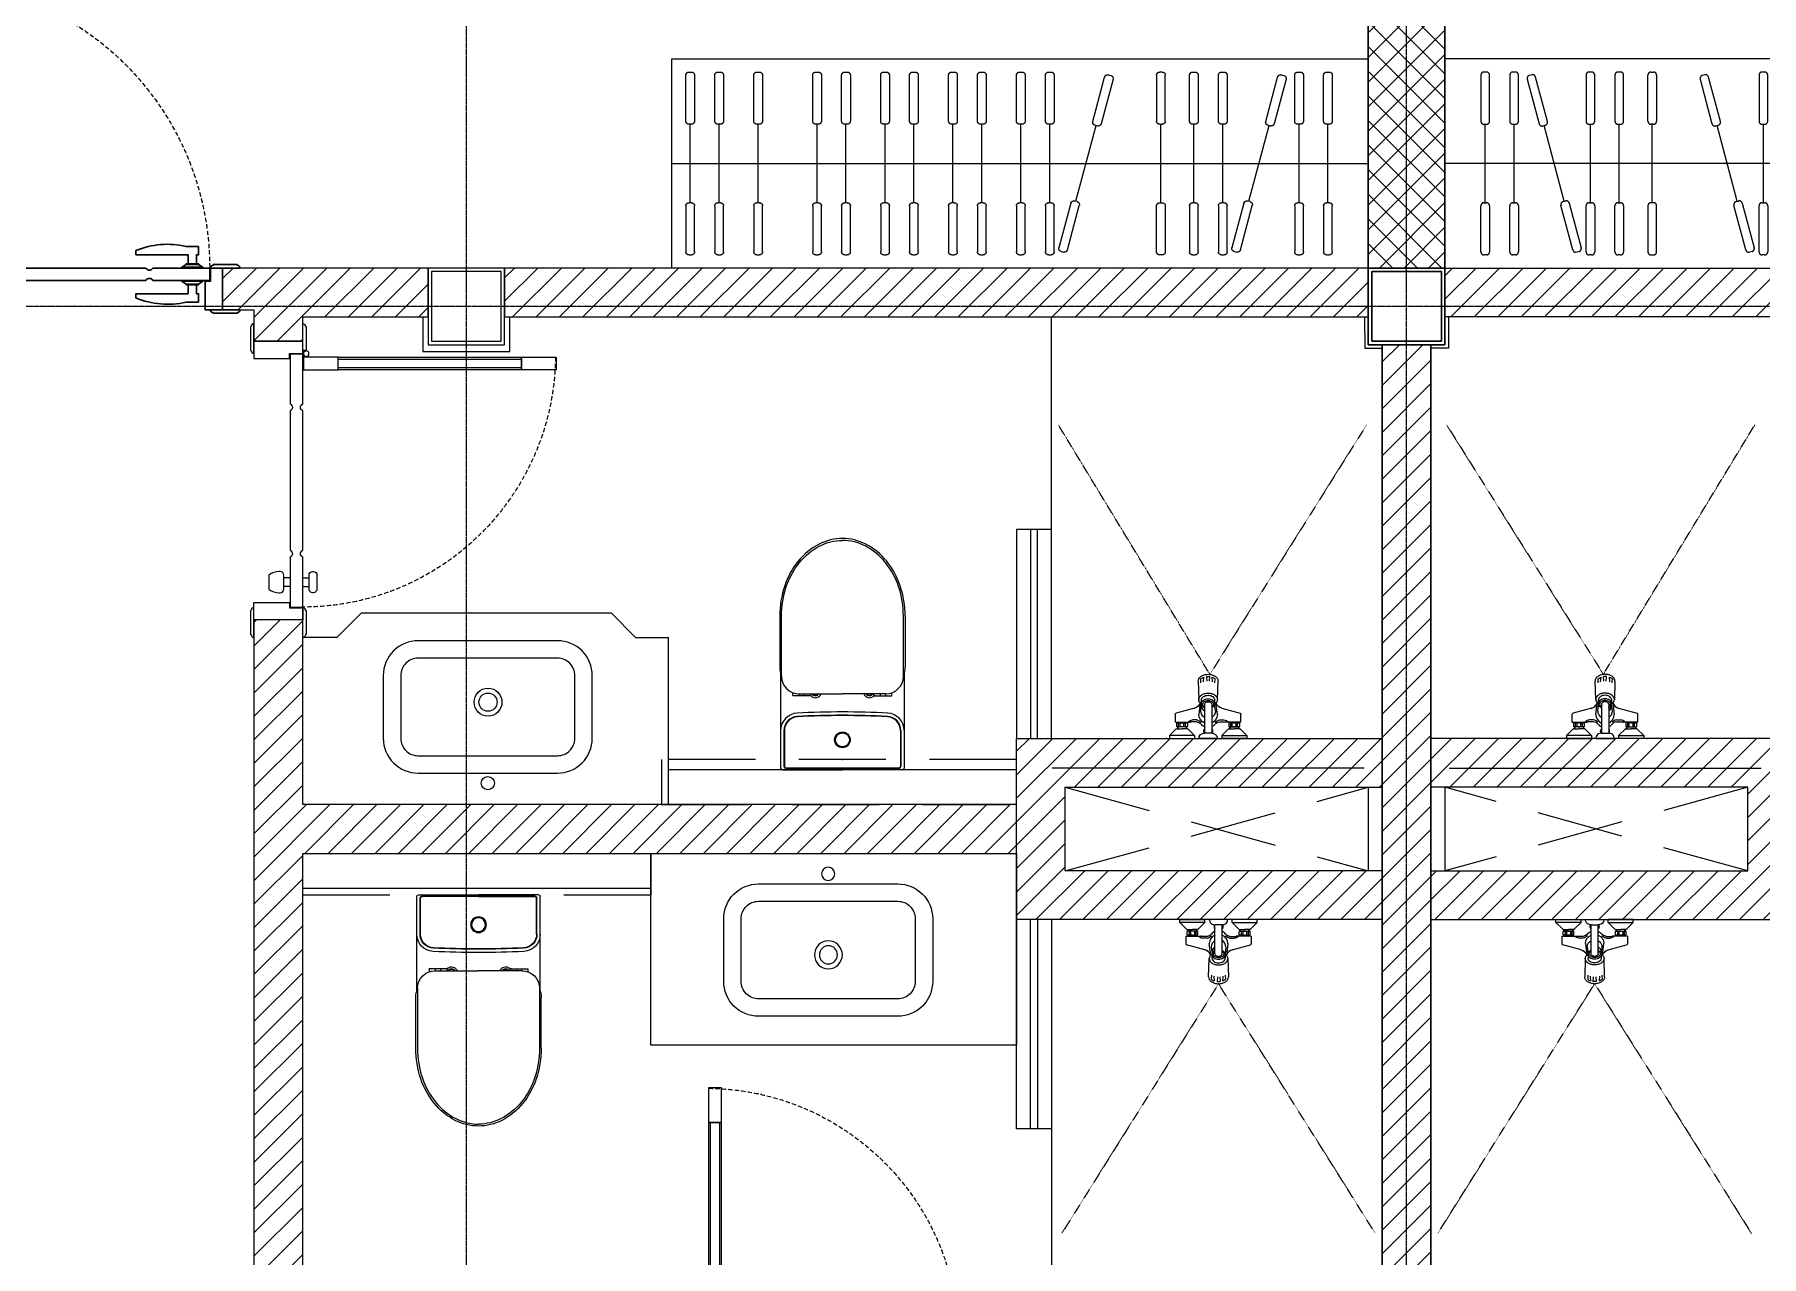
# Model space of a CAD drawing. Header units: millimetres. Extents: x 0 to 71617, y -15450 to 30894.
# Drawn here: x 48567 to 53526, y -4283 to -776 of the extents above; entities that cross this region are included whole.
import ezdxf

# ---------------------------------------------------------------- set-up
doc = ezdxf.new("R2010")
doc.units = ezdxf.units.MM
for name, pattern in [('CENTER', [2, 1.25, -0.25, 0.25, -0.25]), ('CENTER2', [1.125, 0.75, -0.125, 0.125, -0.125]), ('DASHED2', [0.375, 0.25, -0.125]), ('HIDDEN', [0.375, 0.25, -0.125]), ('HIDDEN2', [0.1875, 0.125, -0.0625])]:
    doc.linetypes.add(name, pattern=pattern)
for name, color, linetype in [('A-elevation0.225(7)', 251, 'Continuous'), ('COL', 5, 'Continuous'), ('DIM', 4, 'Continuous'), ('Wall', 7, 'Continuous'), ('WC', 4, 'Continuous'), ('WC-DET', 141, 'Continuous'), ('WC-DET1', 141, 'Continuous')]:
    doc.layers.add(name, color=color, linetype=linetype)
for name, color, linetype, lineweight in [('axis', 40, 'CENTER2', 5), ('Brick Wall Hatch', 254, 'Continuous', 5), ('DIM2', 4, 'Continuous', 5), ('DOOR', 4, 'Continuous', 5), ('Floor Hatch', 149, 'Continuous', 5), ('Furniture', 36, 'Continuous', 5), ('Grid Line', 8, 'CENTER', 5), ('Hatch', 8, 'Continuous', 5), ('Sanitary', 141, 'Continuous', 5), ('Wall Brick', 5, 'Continuous', 15)]:
    doc.layers.add(name, color=color, linetype=linetype, lineweight=lineweight)
pattern_1 = [(45, (-747547.1, -513433.095), (-33.6759605, 33.6759605), [])]

# ---------------------------------------------------------------- blocks, each defined once
blk = doc.blocks.new('Col-1')
at = {"layer": 'COL'}
for points in [[(-10, -10), (210, -10), (210, 210), (-10, 210)], [(0, 0), (200, 0), (200, 200), (0, 200)]]:
    blk.add_lwpolyline(points, close=True, dxfattribs=at)
blk = doc.blocks.new('COL-1ST')
at = {"layer": 'COL'}
for p in [(29200, 5200), (31900, 5200)]:
    blk.add_blockref('Col-1', p, dxfattribs=at)
at = {"layer": 'COL', "xscale": -1}
blk.add_blockref('Col-1', (32100, 5200), dxfattribs=at)
blk = doc.blocks.new('WD2')
at = {"layer": 'DOOR', "lineweight": 30, "ltscale": 50}
for points in [[(35, 120), (-50, 120, -0.414201), (-42, 128), (-42, 130), (27, 130), (27, 128, -0.414176)], [(831, 98), (795, 98, 0.155754), (651, 86), (651, 74), (801, 74), (801, 48), (825, 48), (825, 74), (831, 74)], [(950, 120), (865, 120, -0.414201), (873, 128), (873, 130), (942, 130), (942, 128, -0.414176)], [(27, 0), (-50, 0, 0.414201), (-42, -8), (-42, -10), (27, -10)], [(34.7, -2.1, 0.066611), (35, 0), (27, 0), (27, 0), (27, 0), (27, -8, 0.040249), (28.3, -7.9, -0.293982)], [(831, -62), (795, -62, -0.155754), (651, -50), (651, -38), (801, -38), (801, -12), (825, -12), (825, -38), (831, -38)], [(950, 0), (865, 0, 0.414201), (873, -8), (873, -10), (942, -10), (942, -8, 0.414176)]]:
    blk.add_lwpolyline(points, format="xyb", close=True, dxfattribs=at)
for points in [[(35, 0), (0, 0), (0, 120), (50, 120), (50, 38), (35, 38), (35, 0)], [(865, 0), (900, 0), (900, 120), (850, 120), (850, 38), (865, 38), (865, 0)], [(200, 36), (200, 36), (37, 36), (37, 0), (42, 0), (200, 0)], [(680, 36), (220, 36)], [(220, 2), (220, 0), (680, 0)], [(700, 0), (863, 0), (863, 36), (801, 36), (700, 36)], [(783, 36), (783, 38), (795, 46), (795, 48), (831, 48), (831, 46), (843, 38), (843, 36), (783, 36)], [(220, 0), (680, 0)], [(783, 0), (783, -2), (795, -10), (795, -12), (831, -12), (831, -10), (843, -2), (843, 0), (783, 0)]]:
    blk.add_lwpolyline(points, dxfattribs=at)
for points in [[(783, 36), (843, 36), (843, 38), (783, 38)], [(795, 46), (831, 46), (831, 48), (795, 48)], [(82, -102), (46, -102), (46, -2), (82, -2)], [(783, 0), (843, 0), (843, -2), (783, -2)], [(795, -10), (831, -10), (831, -12), (795, -12)], [(82, -728), (82, -102), (46, -102), (46, -728)], [(76.8, -728), (76.8, -102), (51.2, -102), (51.2, -728)], [(82, -728), (46, -728), (46, -828), (82, -828)]]:
    blk.add_lwpolyline(points, close=True, dxfattribs=at)
blk.add_circle((36, -10), 8, dxfattribs=at)
for centre, start, end in [((210, 40.7), 205.2657, 334.7343), ((210, -4.7), 25.2657, 154.7343), ((690, 40.7), 205.2657, 334.7343), ((690, -4.7), 25.2657, 154.7343)]:
    blk.add_arc(centre, 11, start, end, dxfattribs=at)
at = {"layer": 'DOOR', "linetype": 'HIDDEN', "lineweight": -2, "ltscale": 50}
blk.add_arc((37, 0), 826, 270.6243, 0, dxfattribs=at)
blk = doc.blocks.new('WD1')
at = {"layer": 'DOOR', "lineweight": -2, "ltscale": 50}
for points in [[(35, 140), (-50, 140, -0.414201), (-42, 148), (-42, 150), (27, 150), (27, 148, -0.414176)], [(850, 140), (765, 140, -0.414201), (773, 148), (773, 150), (842, 150), (842, 148, -0.414176)], [(671.3, 97.1), (711.7, 97.1, -0.185244), (721.7, 67.1), (721.7, 64.2, -0.414214), (711.7, 54.2), (671.3, 54.2, -0.414214), (661.3, 64.2), (661.3, 67.1, -0.185244)], [(671.3, 97.1), (711.7, 97.1, -0.185244), (721.7, 67.1), (721.7, 64.2, -0.414214), (711.7, 54.2), (671.3, 54.2, -0.414214), (661.3, 64.2), (661.3, 67.1, -0.185244)], [(27, 0), (-50, 0, 0.414201), (-42, -8), (-42, -10), (27, -10)], [(34.7, -2.1, 0.066611), (35, 0), (27, 0), (27, 0), (27, 0), (27, -8, 0.040249), (28.3, -7.9, -0.293982)], [(37, 36), (86, 36), (180, 36, 0.633815), (200, 36), (600, 36, 0.633815), (620, 36), (763, 36), (763, 0), (758, 0), (620, 0, 0.633815), (600, 0), (200, 0, 0.633815), (180, 0), (37, 0)], [(850, 0), (765, 0, 0.414201), (773, -8), (773, -10), (842, -10), (842, -8, 0.414176)], [(671.3, -41.1), (711.7, -41.1, 0.414214), (721.7, -31.1), (721.7, -28.2, 0.414214), (711.7, -18.2), (671.3, -18.2, 0.414214), (661.3, -28.2), (661.3, -31.1, 0.414214)], [(671.3, -41.1), (711.7, -41.1, 0.414214), (721.7, -31.1), (721.7, -28.2, 0.414214), (711.7, -18.2), (671.3, -18.2, 0.414214), (661.3, -28.2), (661.3, -31.1, 0.414214)]]:
    blk.add_lwpolyline(points, format="xyb", close=True, dxfattribs=at)
for points in [[(35, 0), (0, 0), (0, 140), (50, 140), (50, 38), (35, 38), (35, 0)], [(765, 0), (800, 0), (800, 140), (750, 140), (750, 38), (765, 38), (765, 0)], [(678.8, 36), (678.8, 54.2)], [(678.8, 36), (678.8, 54.2)], [(704.2, 36), (704.2, 54.2)], [(678.8, 0), (678.8, -18.2)], [(704.2, 0), (704.2, -18.2)], [(704.2, 0), (704.2, -18.2)]]:
    blk.add_lwpolyline(points, dxfattribs=at)
for points in [[(82, -102), (46, -102), (46, -2), (82, -2)], [(82, -628), (82, -102), (46, -102), (46, -628)], [(76.8, -628), (76.8, -102), (51.2, -102), (51.2, -628)], [(82, -628), (46, -628), (46, -728), (82, -728)]]:
    blk.add_lwpolyline(points, close=True, dxfattribs=at)
blk.add_circle((36, -10), 8, dxfattribs=at)
at = {"layer": 'DOOR', "linetype": 'DASHED2', "lineweight": -2, "ltscale": 50}
blk.add_arc((37, 0), 726, 270.7103, 0, dxfattribs=at)
blk = doc.blocks.new('blk-C17027-TOP')
at = {"layer": 'Sanitary'}
for p, q in [((-0.1724, 0), (0, 0)), ((0.1724, 0), (0, 0)), ((-0.1774, -0.1127), (-0.1774, -0.005)), ((-0.1679, -0.1127), (-0.1679, -0.0095)), ((-0.1668, -0.1127), (-0.1668, -0.01)), ((-0.1629, -0.0045), (0, -0.0045)), ((0, -0.005), (-0.1618, -0.005)), ((-0.105, -0.0014), (-0.11, -0.005)), ((0, -0.0014), (-0.105, -0.0014)), ((-0.105, -0.0014), (-0.1014, -0.005)), ((0, -0.0014), (0.105, -0.0014)), ((0.1629, -0.0045), (0, -0.0045)), ((0, -0.005), (0.1618, -0.005)), ((0.105, -0.0014), (0.1014, -0.005)), ((0.105, -0.0014), (0.11, -0.005)), ((0.1668, -0.1127), (0.1668, -0.01)), ((0.1679, -0.1127), (0.1679, -0.0095)), ((0.1774, -0.1127), (0.1774, -0.005)), ((-0.1774, -0.278), (-0.1774, -0.1056)), ((0.1774, -0.278), (0.1774, -0.1056)), ((-0.142, -0.2132), (-0.142, -0.2211)), ((-0.125, -0.2127), (-0.1415, -0.2127)), ((-0.125, -0.2182), (0, -0.2182)), ((-0.1245, -0.2132), (-0.1245, -0.2182)), ((-0.107, -0.2127), (-0.124, -0.2127)), ((-0.1093, -0.2137), (-0.1093, -0.2182)), ((-0.0915, -0.2127), (-0.1083, -0.2127)), ((-0.0905, -0.2137), (-0.0905, -0.2182)), ((0.125, -0.2182), (0, -0.2182)), ((0.0905, -0.2137), (0.0905, -0.2182)), ((0.0915, -0.2127), (0.1083, -0.2127)), ((0.107, -0.2127), (0.124, -0.2127)), ((0.1093, -0.2137), (0.1093, -0.2182)), ((0.1245, -0.2132), (0.1245, -0.2182)), ((0.125, -0.2127), (0.1415, -0.2127)), ((0.142, -0.2132), (0.142, -0.2211)), ((-0.18, -0.4407), (-0.18, -0.2937)), ((-0.175, -0.2682), (-0.175, -0.4407)), ((0.175, -0.2682), (0.175, -0.4407)), ((0.18, -0.4407), (0.18, -0.2937))]:
    blk.add_line(p, q, dxfattribs=at)
for points in [[(-0.18, -0.4407, 0.08084), (-0.1658, -0.5281, 0.089347), (-0.1273, -0.5984, 0.104774), (-0.0668, -0.6476, 0.119089), (0, -0.6637, 0.119089)], [(-0.175, -0.4407, 0.08062), (-0.1612, -0.5259, 0.089209), (-0.1237, -0.5945, 0.104834), (-0.065, -0.6424, 0.11939), (0, -0.6582, 0.11939)], [(0, -0.6637, 0.119089), (0.0668, -0.6476, 0.104774), (0.1273, -0.5984, 0.089347), (0.1658, -0.5281, 0.08084), (0.18, -0.4407, 0.08084)], [(0.175, -0.4407, -0.08062), (0.1612, -0.5259, -0.089209), (0.1237, -0.5945, -0.104834), (0.065, -0.6424, -0.11939), (0, -0.6582, -0.11939)]]:
    blk.add_lwpolyline(points, format="xyb", dxfattribs=at)
for radius in [0.0225, 0.02]:
    blk.add_circle((0, -0.0859), radius, dxfattribs=at)
for centre, radius, start, end in [((-0.1724, -0.005), 0.005, 90, 180), ((0.1724, -0.005), 0.005, 0, 90), ((-0.1629, -0.0095), 0.005, 90, 180), ((-0.1618, -0.01), 0.005, 90, 180), ((0.1618, -0.01), 0.005, 0, 90), ((0.1629, -0.0095), 0.005, 0, 90), ((-0.1274, -0.1127), 0.05, 180, 267.0181), ((-0.1274, -0.1127), 0.0405, 180, 267.0181), ((-0.1274, -0.1127), 0.0394, 180, 267.0181), ((0.1274, -0.1127), 0.0394, 272.9819, 0), ((0.1274, -0.1127), 0.0405, 272.9819, 0), ((0.1274, -0.1127), 0.05, 272.9819, 0), ((0, 2.334), 2.5, 267.0181, 270), ((0, 2.334), 2.4905, 267.0181, 270), ((0, 2.334), 2.4894, 267.0181, 270), ((0, 2.334), 2.4894, 270, 272.9819), ((0, 2.334), 2.4905, 270, 272.9819), ((0, 2.334), 2.5, 270, 272.9819), ((-0.125, -0.2682), 0.05, 90, 180), ((-0.1415, -0.2132), 0.0005, 89.9996, 180), ((-0.125, -0.2132), 0.0005, 0, 89.9996), ((-0.124, -0.2132), 0.0005, 90.0019, 180), ((-0.1083, -0.2137), 0.001, 90, 180), ((-0.0945, -0.2027), 0.01, 270, 308.9424), ((-0.0915, -0.2137), 0.001, 0, 90), ((-0.0775, -0.2237), 0.017, 19.0945, 128.9424), ((-0.0775, -0.2237), 0.0113, 29.4812, 150.5188), ((-0.0775, -0.2237), 0.01, 33.7876, 146.2124), ((0.0775, -0.2237), 0.017, 51.0576, 160.9055), ((0.0775, -0.2237), 0.0113, 29.4812, 150.5188), ((0.0775, -0.2237), 0.01, 33.7876, 146.2124), ((0.0945, -0.2027), 0.01, 231.0576, 270), ((0.0915, -0.2137), 0.001, 90, 180), ((0.1083, -0.2137), 0.001, 0, 90), ((0.124, -0.2132), 0.0005, 0, 89.9981), ((0.125, -0.2132), 0.0005, 90.0004, 180), ((0.125, -0.2682), 0.05, 0, 90), ((0.1415, -0.2132), 0.0005, 0, 90.0004), ((-0.13, -0.2937), 0.05, 154.1581, 180), ((0.13, -0.2937), 0.05, 0, 26.1649)]:
    blk.add_arc(centre, radius, start, end, dxfattribs=at)
blk = doc.blocks.new('WC-SH-04')
at = {"layer": 'WC-DET'}
for p, q in [((-0.1186, 0, 0), (-0.1206, 0, 0)), ((-0.1186, 0, 0), (-0.1206, 0, 0)), ((-0.111, 0, 0), (-0.039, 0, 0)), ((-0.111, -0.008, 0), (-0.111, 0, 0)), ((-0.039, -0.008, 0), (-0.039, 0, 0)), ((-0.0261, -0.0019, 0), (-0.0261, 0, 0)), ((0.0261, 0, 0), (-0.0261, 0, 0)), ((0.0261, -0.0019, 0), (0.0261, 0, 0)), ((0.111, 0, 0), (0.039, 0, 0)), ((0.039, -0.008, 0), (0.039, 0, 0)), ((0.111, -0.008, 0), (0.111, 0, 0)), ((-0.039, -0.008, 0), (-0.111, -0.008, 0)), ((-0.0916, -0.0274, 0), (-0.111, -0.008, 0)), ((-0.0941, -0.047, 0), (-0.0843, -0.047, 0)), ((-0.0941, -0.047, 0), (-0.0941, -0.0697, 0)), ((-0.089, -0.033, 0), (-0.0905, -0.034, 0)), ((-0.0905, -0.044, 0), (-0.0905, -0.034, 0)), ((-0.089, -0.045, 0), (-0.0905, -0.044, 0)), ((-0.0902, -0.028, 0), (-0.0882, -0.028, 0)), ((-0.0882, -0.033, 0), (-0.089, -0.033, 0)), ((-0.0843, -0.045, 0), (-0.089, -0.045, 0)), ((-0.0882, -0.033, 0), (-0.0882, -0.028, 0)), ((-0.0882, -0.028, 0), (-0.075, -0.028, 0)), ((-0.0618, -0.033, 0), (-0.0882, -0.033, 0)), ((-0.0871, -0.033, 0), (-0.0871, -0.028, 0)), ((-0.0805, -0.034, 0), (-0.0848, -0.034, 0)), ((-0.0848, -0.034, 0), (-0.0848, -0.044, 0)), ((-0.0805, -0.044, 0), (-0.0848, -0.044, 0)), ((-0.0843, -0.047, 0), (-0.0843, -0.045, 0)), ((-0.075, -0.045, 0), (-0.0843, -0.045, 0)), ((-0.0843, -0.047, 0), (-0.0657, -0.047, 0)), ((-0.0805, -0.034, 0), (-0.0805, -0.044, 0)), ((-0.0618, -0.028, 0), (-0.075, -0.028, 0)), ((-0.075, -0.045, 0), (-0.0657, -0.045, 0)), ((-0.0695, -0.034, 0), (-0.0652, -0.034, 0)), ((-0.0695, -0.034, 0), (-0.0695, -0.044, 0)), ((-0.0695, -0.044, 0), (-0.0652, -0.044, 0)), ((-0.0657, -0.047, 0), (-0.0657, -0.045, 0)), ((-0.0657, -0.045, 0), (-0.061, -0.045, 0)), ((-0.0657, -0.047, 0), (-0.0517, -0.047, 0)), ((-0.0652, -0.034, 0), (-0.0652, -0.044, 0)), ((-0.0629, -0.033, 0), (-0.0629, -0.028, 0)), ((-0.0618, -0.033, 0), (-0.0618, -0.028, 0)), ((-0.0598, -0.028, 0), (-0.0618, -0.028, 0)), ((-0.061, -0.033, 0), (-0.0618, -0.033, 0)), ((-0.061, -0.033, 0), (-0.0595, -0.034, 0)), ((-0.061, -0.045, 0), (-0.0595, -0.044, 0)), ((-0.0595, -0.044, 0), (-0.0595, -0.034, 0)), ((-0.0584, -0.0274, 0), (-0.039, -0.008, 0)), ((-0.0327, -0.048, 0), (-0.0489, -0.048, 0)), ((-0.0431, -0.048, 0), (-0.0489, -0.048, 0)), ((-0.011, -0.0265, 0), (-0.0104, -0.0265, 0)), ((0.0104, -0.0152, 0), (-0.0104, -0.0152, 0)), ((-0.0104, -0.0265, 0), (-0.0104, -0.0152, 0)), ((-0.0104, -0.0333, 0), (-0.0104, -0.0265, 0)), ((-0.0104, -0.098, 0), (-0.0104, -0.0333, 0)), ((0.0104, -0.0265, 0), (0.0104, -0.0152, 0)), ((0.0104, -0.0265, 0), (0.011, -0.0265, 0)), ((0.0104, -0.0333, 0), (0.0104, -0.0265, 0)), ((0.0104, -0.098, 0), (0.0104, -0.0333, 0)), ((0.0327, -0.048, 0), (0.0489, -0.048, 0)), ((0.039, -0.008, 0), (0.111, -0.008, 0)), ((0.0584, -0.0274, 0), (0.039, -0.008, 0)), ((0.0431, -0.048, 0), (0.0489, -0.048, 0)), ((0.0431, -0.048, 0), (0.0489, -0.048, 0)), ((0.0657, -0.047, 0), (0.0517, -0.047, 0)), ((0.061, -0.033, 0), (0.0595, -0.034, 0)), ((0.0595, -0.044, 0), (0.0595, -0.034, 0)), ((0.061, -0.045, 0), (0.0595, -0.044, 0)), ((0.0598, -0.028, 0), (0.0618, -0.028, 0)), ((0.061, -0.033, 0), (0.0618, -0.033, 0)), ((0.0657, -0.045, 0), (0.061, -0.045, 0)), ((0.0618, -0.033, 0), (0.0618, -0.028, 0)), ((0.0618, -0.028, 0), (0.075, -0.028, 0)), ((0.0618, -0.033, 0), (0.0882, -0.033, 0)), ((0.0629, -0.033, 0), (0.0629, -0.028, 0)), ((0.0695, -0.034, 0), (0.0652, -0.034, 0)), ((0.0652, -0.034, 0), (0.0652, -0.044, 0)), ((0.0695, -0.044, 0), (0.0652, -0.044, 0)), ((0.0657, -0.047, 0), (0.0657, -0.045, 0)), ((0.075, -0.045, 0), (0.0657, -0.045, 0)), ((0.0843, -0.047, 0), (0.0657, -0.047, 0)), ((0.0695, -0.034, 0), (0.0695, -0.044, 0)), ((0.0882, -0.028, 0), (0.075, -0.028, 0)), ((0.075, -0.045, 0), (0.0843, -0.045, 0)), ((0.0805, -0.034, 0), (0.0848, -0.034, 0)), ((0.0805, -0.034, 0), (0.0805, -0.044, 0)), ((0.0805, -0.044, 0), (0.0848, -0.044, 0)), ((0.0843, -0.047, 0), (0.0843, -0.045, 0)), ((0.0843, -0.045, 0), (0.089, -0.045, 0)), ((0.0941, -0.047, 0), (0.0843, -0.047, 0)), ((0.0848, -0.034, 0), (0.0848, -0.044, 0)), ((0.0871, -0.033, 0), (0.0871, -0.028, 0)), ((0.0882, -0.033, 0), (0.0882, -0.028, 0)), ((0.0902, -0.028, 0), (0.0882, -0.028, 0)), ((0.0882, -0.033, 0), (0.089, -0.033, 0)), ((0.089, -0.033, 0), (0.0905, -0.034, 0)), ((0.089, -0.045, 0), (0.0905, -0.044, 0)), ((0.0905, -0.044, 0), (0.0905, -0.034, 0)), ((0.0916, -0.0274, 0), (0.111, -0.008, 0)), ((0.0941, -0.047, 0), (0.0941, -0.0697, 0)), ((-0.0389, -0.0866, 0), (-0.0918, -0.0726, 0)), ((-0.0327, -0.053, 0), (-0.045, -0.053, 0)), ((-0.0431, -0.053, 0), (-0.045, -0.053, 0)), ((-0.0226, -0.102, 0), (-0.0265, -0.0685, 0)), ((-0.021, -0.0785, 0), (-0.0187, -0.098, 0)), ((0.021, -0.0785, 0), (0.0187, -0.098, 0)), ((0.0265, -0.0685, 0), (0.0226, -0.102, 0)), ((0.0327, -0.053, 0), (0.045, -0.053, 0)), ((0.0389, -0.0866, 0), (0.0918, -0.0726, 0)), ((0.0431, -0.053, 0), (0.045, -0.053, 0)), ((-0.0284, -0.1645, 0), (-0.0269, -0.1118, 0)), ((-0.02, -0.1235, 0), (-0.02, -0.1239, 0)), ((-0.02, -0.1239, 0), (-0.02, -0.1235, 0)), ((-0.019, -0.1004, 0), (-0.019, -0.1104, 0)), ((0.019, -0.1004, 0), (0.019, -0.1104, 0)), ((0.02, -0.1239, 0), (0.02, -0.1235, 0)), ((0.02, -0.1235, 0), (0.02, -0.1239, 0)), ((0.0269, -0.1118, 0), (0.0284, -0.1645, 0)), ((-0.0205, -0.1593, 0), (-0.0212, -0.1711, 0)), ((-0.0137, -0.1624, 0), (-0.0127, -0.1755, 0)), ((-0.0031, -0.164, 0), (-0.0041, -0.1774, 0)), ((0.0039, -0.164, 0), (0.0049, -0.1773, 0)), ((0.0126, -0.1624, 0), (0.0116, -0.1755, 0)), ((0.0193, -0.1593, 0), (0.02, -0.1711, 0))]:
    blk.add_line(p, q, dxfattribs=at)
at = {"layer": 'WC-DET', "elevation": 0}
for points in [[(-0.0104, -0.0156, 0.107789), (-0.011, -0.0158, 0.105454), (-0.012, -0.017, 0.068065), (-0.0125, -0.0185, 0.05423), (-0.0128, -0.0205, 0.05423), (-0.0125, -0.0225, 0.068065), (-0.012, -0.0241, 0.105454), (-0.011, -0.0252, 0.107789), (-0.0104, -0.0255, 0.167024)], [(0.0104, -0.0156, -0.107789), (0.011, -0.0158, -0.105454), (0.012, -0.017, -0.068065), (0.0125, -0.0185, -0.05423), (0.0128, -0.0205, -0.05423), (0.0125, -0.0225, -0.068065), (0.012, -0.0241, -0.105454), (0.011, -0.0252, -0.107789), (0.0104, -0.0255, -0.167024)], [(-0.0188, -0.0988, 0.001727), (-0.019, -0.0989, 0.060206), (-0.0227, -0.1022, 0.138393)], [(-0.0104, -0.0891, 0.04342), (-0.0134, -0.0909, 0.106756), (-0.0177, -0.0955, 0.133256), (-0.019, -0.1004, 0.133256), (-0.0177, -0.1052, 0.106756), (-0.0134, -0.1099, 0.082828), (-0.0075, -0.1127, 0.071352), (0, -0.1138, 0.071352), (0.0075, -0.1127, 0.082828), (0.0134, -0.1099, 0.106756), (0.0177, -0.1052, 0.133256), (0.019, -0.1004, 0.133256), (0.0177, -0.0955, 0.106756), (0.0134, -0.0909, 0.04342), (0.0104, -0.0891, 0.071352)], [(-0.0104, -0.0902, 0.011883), (-0.0111, -0.0906, 0.107008), (-0.0146, -0.0943, 0.137127), (-0.0157, -0.0982, 0.137127), (-0.0146, -0.102, 0.107008), (-0.0111, -0.1058, 0.081063), (-0.0062, -0.108, 0.069042), (0, -0.1089, 0.069042), (0.0062, -0.108, 0.081063), (0.0111, -0.1058, 0.107008), (0.0146, -0.102, 0.137127), (0.0157, -0.0982, 0.137127), (0.0146, -0.0943, 0.107008), (0.0111, -0.0906, 0.011883), (0.0104, -0.0902, 0.069042)], [(-0.0104, -0.098, 0.133256), (-0.0097, -0.1007, 0.106756), (-0.0074, -0.1032, 0.082828), (-0.0041, -0.1048, 0.071352), (0, -0.1054, 0.071352), (0.0041, -0.1048, 0.082828), (0.0074, -0.1032, 0.106756), (0.0097, -0.1007, 0.133256), (0.0104, -0.098, 0.133256)], [(0.0226, -0.102, 0.05685), (0.019, -0.0989, 0.001727), (0.0188, -0.0988, 0.06831)], [(-0.0227, -0.1022, 0.046559), (-0.025, -0.1052, 0.138393), (-0.0269, -0.1118, 0.138393)], [(-0.0269, -0.1118, 0.138393), (-0.025, -0.1183, 0.107066)], [(-0.025, -0.1183, 0.107066), (-0.019, -0.1246, 0.080489), (-0.0107, -0.1285, 0.06831), (0, -0.1299, 0.06831), (0.0107, -0.1285, 0.080489), (0.019, -0.1246, 0.107066), (0.025, -0.1183, 0.138393), (0.0269, -0.1118, 0.138393)], [(-0.019, -0.1104, 0.133256), (-0.0177, -0.1153, 0.106756), (-0.0134, -0.1199, 0.082828), (-0.0075, -0.1228, 0.071352), (0, -0.1238, 0.071352), (0.0075, -0.1228, 0.082828), (0.0134, -0.1199, 0.106756), (0.0177, -0.1153, 0.133256), (0.019, -0.1104, 0.133256)], [(0.0269, -0.1118, 0.138393), (0.025, -0.1052, 0.049912), (0.0226, -0.102, 0.001727)], [(-0.0284, -0.1645, 0.13711), (-0.0265, -0.1715, 0.107008), (-0.0201, -0.1783, 0.081071), (-0.0113, -0.1824, 0.069052), (0, -0.184, 0.069052), (0.0113, -0.1825, 0.081071), (0.0201, -0.1784, 0.107008), (0.0265, -0.1717, 0.134397), (0.0284, -0.1645, 0.13711)], [(-0.0212, -0.1711, 0.062393), (-0.0141, -0.1752, 0.004199), (-0.0127, -0.1755, 0.026826)], [(-0.0041, -0.1774, 0.019373), (0, -0.1775, 0.026088), (0.0049, -0.1773, 0.070474)], [(0.02, -0.1711, -0.062393), (0.0129, -0.1752, -0.004199), (0.0116, -0.1755, -0.026826)]]:
    blk.add_lwpolyline(points, format="xyb", dxfattribs=at)
at = {"layer": 'WC-DET'}
for centre, radius, start, end in [((-0.0902, -0.026, 0), 0.002, 225, 270), ((-0.0905, -0.0486, 0), 0.0156, 68.6482, 84.451), ((-0.0905, -0.0294, 0), 0.0156, 275.549, 291.3518), ((-0.075, -0.0485, 0), 0.0155, 90, 110.6935), ((-0.075, -0.0295, 0), 0.0155, 249.3065, 270), ((-0.075, -0.0485, 0), 0.0155, 69.3065, 90), ((-0.075, -0.0295, 0), 0.0155, 270, 290.6935), ((-0.0595, -0.0486, 0), 0.0156, 95.549, 111.3518), ((-0.0595, -0.0294, 0), 0.0156, 248.6482, 264.451), ((-0.0598, -0.026, 0), 0.002, 270, 315), ((-0.045, -0.038, 0), 0.015, 216.8699, 270), ((-0.045, -0.038, 0), 0.015, 216.8699, 270), ((-0.0517, -0.049, 0), 0.002, 46.117, 90), ((-0.0492, -0.0464, 0), 0.00165, 226.117, 278.5421), ((-0.0379, -0.0235, 0), 0.025, 282.0253, 314.9102), ((-0.0379, -0.0286, 0), 0.025, 282.0253, 314.9102), ((0, -0.0685, 0), 0.0265, 113.1702, 180), ((-0.014, -0.0019, 0), 0.012, 180, 247.9395), ((0, -0.056, 0), 0.025, 114.6498, 143.8543), ((-0.0086, 0.0085, 0), 0.0237, 245.2145, 263.2586), ((-0.0016, -0.0205, 0), 0.0112, 151.2949, 212.6892), ((-0.0086, 0.0085, 0), 0.0237, 263.2586, 265.6169), ((0.0086, 0.0085, 0), 0.0237, 274.3831, 276.7414), ((0, -0.056, 0), 0.025, 36.1457, 65.3502), ((0, -0.0685, 0), 0.0265, 0, 66.8298), ((0.0016, -0.0205, 0), 0.0112, 327.3108, 28.7051), ((0.0086, 0.0085, 0), 0.0237, 276.7414, 294.7855), ((0.014, -0.0019, 0), 0.012, 292.0605, 0), ((0.0379, -0.0235, 0), 0.025, 225.0898, 257.9747), ((0.0379, -0.0286, 0), 0.025, 225.0898, 257.9747), ((0.045, -0.038, 0), 0.015, 270, 323.1301), ((0.045, -0.038, 0), 0.015, 270, 323.1301), ((0.045, -0.038, 0), 0.015, 270, 323.1301), ((0.045, -0.038, 0), 0.015, 270, 323.1301), ((0.0492, -0.0464, 0), 0.00165, 261.4579, 313.883), ((0.0517, -0.049, 0), 0.002, 90, 133.883), ((0.0598, -0.026, 0), 0.002, 225, 270), ((0.0595, -0.0486, 0), 0.0156, 68.6482, 84.451), ((0.0595, -0.0294, 0), 0.0156, 275.549, 291.3518), ((0.075, -0.0485, 0), 0.0155, 90, 110.6935), ((0.075, -0.0295, 0), 0.0155, 249.3065, 270), ((0.075, -0.0485, 0), 0.0155, 69.3065, 90), ((0.075, -0.0295, 0), 0.0155, 270, 290.6935), ((0.0905, -0.0486, 0), 0.0156, 95.549, 111.3518), ((0.0905, -0.0294, 0), 0.0156, 248.6482, 264.451), ((0.0902, -0.026, 0), 0.002, 270, 315), ((-0.0911, -0.0697, 0), 0.003, 180, 255.2173), ((-0.0463, -0.1105, 0), 0.025, 19.5009, 75.2173), ((-0.0453, -0.1108, 0), 0.025, 25.9993, 75.2173), ((0, -0.0785, 0), 0.021, 119.7696, 180), ((0, -0.0928, 0), 0.018, 125.3989, 189.1897), ((-0.015, -0.0928, 0), 0.0015, 60.8055, 209.3011), ((0, -0.0928, 0), 0.0121, 149.9163, 165.2072), ((0, -0.0928, 0), 0.0121, 149.9163, 165.2072), ((0, -0.0785, 0), 0.021, 0, 60.2304), ((0, -0.0928, 0), 0.0121, 14.7928, 30.0837), ((0.015, -0.0928, 0), 0.0015, 330.6989, 119.1945), ((0.0463, -0.1105, 0), 0.025, 104.7827, 160.4991), ((0.0453, -0.1108, 0), 0.025, 104.7827, 154.0007), ((0.0911, -0.0697, 0), 0.003, 284.7827, 0)]:
    blk.add_arc(centre, radius, start, end, dxfattribs=at)
blk = doc.blocks.new('600x380x155 lavabo')
at = {"layer": 'Sanitary'}
for points in [[(11335.9, 70988.4), (11735.9, 70988.4, 0.414214), (11835.9, 71088.4), (11835.9, 71268.4, 0.414214), (11735.9, 71368.4), (11335.9, 71368.4, 0.414214), (11235.9, 71268.4), (11235.9, 71088.4, 0.414214)], [(11335.9, 71038.4), (11735.9, 71038.4, 0.414214), (11785.9, 71088.4), (11785.9, 71268.4, 0.414214), (11735.9, 71318.4), (11335.9, 71318.4, 0.414214), (11285.9, 71268.4), (11285.9, 71088.4, 0.414214)]]:
    blk.add_lwpolyline(points, format="xyb", close=True, dxfattribs=at)
for centre, radius in [((11536.6, 71192.1), 40), ((11536.6, 71192.1), 26), ((11535.9, 70959.7), 19)]:
    blk.add_circle(centre, radius, dxfattribs=at)
blk = doc.blocks.new('2D WALL-1ST')
at = {"layer": 'Brick Wall Hatch'}
h = blk.add_hatch(dxfattribs=at)
h.set_pattern_fill('LINE', color=256, scale=15, angle=45, style=0)
h.set_pattern_definition(pattern_1)
h.paths.add_polyline_path([(24566.2, 8690), (24566.2, 8810), (24000, 8810), (24000, 8690)])
h.paths.add_polyline_path([(26390, 8690), (26166.2, 8690), (26166.2, 8810), (26390, 8810)])
h.paths.add_polyline_path([(27400, 5290), (27700, 5290), (27700, 5410), (27610, 5410), (27610, 8690), (28350, 8690), (28350, 8810), (26610, 8810), (26610, 8690), (27490, 8690), (27490, 5410), (27400, 5410)])
h.paths.add_polyline_path([(31150, 8690), (31890, 8690), (31890, 8810), (31150, 8810)])
h.paths.add_polyline_path([(24110, 5410), (26500, 5410), (26500, 5290), (24110, 5290)])
h.paths.add_polyline_path([(28690, 5200), (28830, 5200), (28830, 5270), (29190, 5270), (29190, 5410), (28600, 5410), (28600, 5290), (28690, 5290)])
h.paths.add_polyline_path([(31890, 5410), (29410, 5410), (29410, 5270), (31890, 5270), (31890, 5290)])
h.paths.add_polyline_path([(29190, 2290), (29190, 2430), (28830, 2430), (28830, 3730), (30880, 3730), (30880, 3870), (28830, 3870), (28830, 4400), (28690, 4400), (28690, 2410), (28451.7, 2410), (28451.7, 2290)])
h.paths.add_polyline_path([(31930, 3540), (30880, 3540), (30880, 4060), (31930, 4060)])
h.paths.add_polyline_path([(31930, 3920), (31930, 3680), (31020, 3680), (31020, 3920)], flags=17)
h.paths.add_polyline_path([(29410, 2190), (29950, 2190), (29950, 2330), (29410, 2330)])
h.paths.add_polyline_path([(30750, 2190), (32000, 2190), (32000, 2330), (30750, 2330)])
h.paths.add_polyline_path([(24110, 2290), (27551.7, 2290), (27551.7, 2410), (24110, 2410)])
h = blk.add_hatch(dxfattribs=at)
h.set_pattern_fill('LINE', color=256, scale=15, angle=45, style=0)
h.set_pattern_definition(pattern_1)
h.paths.add_polyline_path([(39430, 8690), (39430, 8810), (40000, 8810), (40000, 8690)])
h.paths.add_polyline_path([(37610, 8690), (37830, 8690), (37830, 8810), (37610, 8810)])
h.paths.add_polyline_path([(36600, 5290), (36300, 5290), (36300, 5410), (36390, 5410), (36390, 8690), (35650, 8690), (35650, 8810), (37390, 8810), (37390, 8690), (36510, 8690), (36510, 5410), (36600, 5410)])
h.paths.add_polyline_path([(32850, 8690), (32110, 8690), (32110, 8810), (32850, 8810)])
h.paths.add_polyline_path([(39890, 5410), (37500, 5410), (37500, 5290), (39890, 5290)])
h.paths.add_polyline_path([(35310, 5200), (35170, 5200), (35170, 5270), (34810, 5270), (34810, 5410), (35400, 5410), (35400, 5290), (35310, 5290)])
h.paths.add_polyline_path([(32110, 5410), (34590, 5410), (34590, 5270), (32110, 5270), (32110, 5290)])
h.paths.add_polyline_path([(34810, 2290), (34810, 2430), (35170, 2430), (35170, 3730), (33120, 3730), (33120, 3870), (35170, 3870), (35170, 4400), (35310, 4400), (35310, 2410), (35548.3, 2410), (35548.3, 2290)])
h.paths.add_polyline_path([(32070, 3540), (33120, 3540), (33120, 4060), (32070, 4060)])
h.paths.add_polyline_path([(32070, 3920), (32070, 3680), (32980, 3680), (32980, 3920)], flags=17)
h.paths.add_polyline_path([(34590, 2190), (34050, 2190), (34050, 2330), (34590, 2330)])
h.paths.add_polyline_path([(33250, 2190), (32000, 2190), (32000, 2330), (33250, 2330)])
h.paths.add_polyline_path([(39890, 2290), (36448.3, 2290), (36448.3, 2410), (39890, 2410)])
h = blk.add_hatch(dxfattribs=at)
h.set_pattern_fill('LINE', color=256, scale=15, angle=45, style=0)
h.set_pattern_definition(pattern_1)
h.paths.add_polyline_path([(32060, 2190), (31940, 2190), (31940, 110), (32060, 110)])
h.paths.add_polyline_path([(32070, 2410), (31930, 2410), (31930, 5190), (32070, 5190)])
h = blk.add_hatch(dxfattribs=at)
h.set_pattern_fill('LINE', color=256, scale=15, angle=45, style=0)
h.set_pattern_definition(pattern_1)
h.paths.add_polyline_path([(31940, 2190), (32060, 2190), (32060, 110), (31940, 110)])
h.paths.add_polyline_path([(31930, 2330), (32070, 2330), (32070, 5190), (31930, 5190)])
at = {"layer": 'Hatch'}
h = blk.add_hatch(dxfattribs=at)
h.set_pattern_fill('NET', color=256, scale=400, angle=135, style=0)
h.set_pattern_definition([(135, (-86110, -5210), (-35.35534, -35.35534), []), (225, (-86110, -5210), (35.35534, -35.35534), [])])
h.paths.add_polyline_path([(32110, 8690), (31890, 8690), (31890, 5410), (32110, 5410)])
at = {"layer": 'Floor Hatch'}
blk.add_lwpolyline([(30379, 4000), (30381, 4000)], dxfattribs=at)
at = {"layer": 'Furniture', "ltscale": 100}
for points in [[(28832.5, 4350.3), (28929, 4350.3), (28999, 4420), (29716, 4420), (29786, 4350), (29880, 4350), (29880, 3870), (28830, 3870), (28830, 4350.3)], [(30880, 3970), (29880, 3970)], [(28830, 3630), (29830, 3630)]]:
    blk.add_lwpolyline(points, dxfattribs=at)
blk.add_lwpolyline([(30880, 3180), (29830, 3180), (29830, 3730), (30880, 3730)], close=True, dxfattribs=at)
at = {"layer": 'Grid Line', "linetype": 'HIDDEN2'}
for points in [[(31885.1, 4960), (31435, 4244), (31000, 4960)], [(32114.9, 4960), (32565, 4244), (33000, 4960)], [(31910, 2640), (31460, 3356), (31010, 2640)], [(32090, 2640), (32540, 3356), (32990, 2640)]]:
    blk.add_lwpolyline(points, dxfattribs=at)
at = {"layer": 'Grid Line', "linetype": 'HIDDEN', "ltscale": 1000}
for points in [[(31020, 3920), (31890, 3680)], [(31020, 3680), (31890, 3920)], [(32980, 3920), (32110, 3680)], [(32980, 3680), (32110, 3920)]]:
    blk.add_lwpolyline(points, dxfattribs=at)
at = {"layer": 'Hatch'}
for points in [[(30980, 4660), (30980, 5270)], [(30980, 2940), (30980, 2330)]]:
    blk.add_lwpolyline(points, dxfattribs=at)
at = {"layer": 'Hatch', "linetype": 'HIDDEN', "ltscale": 1000}
for points in [[(30880, 4000), (29860, 4000), (29860, 3870), (30880, 3870)], [(29830, 3610), (28830, 3610), (28830, 3730), (29830, 3730)]]:
    blk.add_lwpolyline(points, close=True, dxfattribs=at)
at = {"layer": 'Wall'}
for points in [[(30980, 4060), (30980, 4660), (30880, 4660), (30880, 4060)], [(30980, 3540), (30980, 2940), (30880, 2940), (30880, 3540)]]:
    blk.add_lwpolyline(points, dxfattribs=at)
at = {"layer": 'Wall Brick'}
for points in [[(32110, 8690), (31890, 8690), (31890, 5410), (32110, 5410)], [(31890, 8690), (32110, 8690), (32110, 5410), (31890, 5410)], [(28690, 5200), (28830, 5200), (28830, 5270), (29190, 5270), (29190, 5410), (28600, 5410), (28600, 5290), (28690, 5290)], [(31890, 5410), (29410, 5410), (29410, 5270), (31890, 5270), (31890, 5290)], [(32110, 5410), (34590, 5410), (34590, 5270), (32110, 5270), (32110, 5290)], [(32070, 2330), (31930, 2330), (31930, 5190), (32070, 5190)], [(31930, 2330), (32070, 2330), (32070, 5190), (31930, 5190)], [(29190, 2290), (29190, 2430), (28830, 2430), (28830, 3730), (30880, 3730), (30880, 3870), (28830, 3870), (28830, 4400), (28690, 4400), (28690, 2410), (28451.7, 2410), (28451.7, 2290)], [(31930, 3540), (30880, 3540), (30880, 4060), (31930, 4060)], [(32070, 3540), (33120, 3540), (33120, 4060), (32070, 4060)], [(31020, 3920), (31930, 3920), (31930, 3680), (31020, 3680)], [(32980, 3920), (32070, 3920), (32070, 3680), (32980, 3680)]]:
    blk.add_lwpolyline(points, close=True, dxfattribs=at)
for points in [[(29175, 5270), (29175, 5170), (29425, 5170), (29425, 5270)], [(31879.5, 5270), (31880.1, 5180), (31930, 5180)], [(31879.5, 5270), (31880.1, 5180), (31930, 5180)], [(32120.5, 5270), (32119.9, 5180), (32070, 5180)], [(32120.5, 5270), (32119.9, 5180), (32070, 5180)], [(31890, 3900), (31890, 3700)], [(32110, 3900), (32110, 3700)], [(32110, 3900), (32110, 3700)]]:
    blk.add_lwpolyline(points, dxfattribs=at)
at = {"layer": 'WC'}
for points in [[(30940, 4060), (30940, 4660), (30920, 4660), (30920, 4060)], [(30940, 3540), (30940, 2940), (30920, 2940), (30920, 3540)]]:
    blk.add_lwpolyline(points, dxfattribs=at)
at = {"layer": 'A-elevation0.225(7)'}
blk.add_blockref('600x380x155 lavabo', (17825.7, -67028), dxfattribs=at)
at = {"layer": 'A-elevation0.225(7)', "xscale": -1, "rotation": 180}
blk.add_blockref('600x380x155 lavabo', (18803.2, 74631.1), dxfattribs=at)
at = {"layer": 'DIM', "xscale": -1}
for name, p, rotation in [('WD2', (27700, 5410), 180), ('WD1', (28830, 5200), 90), ('WD1', (29950, 2330), 180)]:
    blk.add_blockref(name, p, dxfattribs=dict(at, rotation=rotation))
at = {"layer": 'WC-DET', "lineweight": 9, "extrusion": (0, 0, -1), "yscale": 1000.000000000002, "zscale": -1000.000000000002}
for p, xscale, rotation in [((-31430.1, 4060, 0), 1000.000000000002, 180.000007256918), ((-32569.9, 4060, 0), -1000.000000000002, 179.9999927430819), ((-31460, 3540, 0), -1000.000000000002, 359.9999927430819), ((-32540, 3540, 0), 1000.000000000002, 7.256917957737509e-06)]:
    blk.add_blockref('WC-SH-04', p, dxfattribs=dict(at, xscale=xscale, rotation=rotation))
at = {"layer": 'WC-DET1', "extrusion": (0, 0, -1), "xscale": -1000, "yscale": 1000, "zscale": -1000, "rotation": 180}
blk.add_blockref('blk-C17027-TOP', (-30380, 3970), dxfattribs=at)
at = {"layer": 'WC-DET1', "extrusion": (0, 0, -1), "xscale": 1000, "yscale": 1000, "zscale": -1000}
blk.add_blockref('blk-C17027-TOP', (-29335, 3611.4), dxfattribs=at)
blk = doc.blocks.new('sgsdgh')
at = {"layer": 'Furniture', "linetype": 'HIDDEN', "ltscale": 500}
for p, q in [((1584.9846, 424.972), (1584.9846, 424.84)), ((1585.0006, 424.981), (1584.9936, 424.981)), ((1585.0096, 424.84), (1585.0096, 424.972)), ((1585.0676, 424.972), (1585.0676, 424.84)), ((1585.0836, 424.981), (1585.0766, 424.981)), ((1585.0926, 424.84), (1585.0926, 424.972)), ((1585.1174, 424.9602), (1585.1516, 424.8327)), ((1585.1305, 424.973), (1585.1238, 424.9712)), ((1585.1757, 424.8391), (1585.1416, 424.9666)), ((1585.2866, 424.972), (1585.2866, 424.84)), ((1585.3026, 424.981), (1585.2956, 424.981)), ((1585.3116, 424.84), (1585.3116, 424.972)), ((1585.3696, 424.972), (1585.3696, 424.84)), ((1585.3856, 424.981), (1585.3786, 424.981)), ((1585.3946, 424.84), (1585.3946, 424.972)), ((1585.4643, 424.84), (1585.4643, 424.972)), ((1585.4733, 424.981), (1585.4803, 424.981)), ((1585.4893, 424.972), (1585.4893, 424.84)), ((1585.6142, 424.9602), (1585.6483, 424.8327)), ((1585.6273, 424.973), (1585.6205, 424.9712)), ((1585.6725, 424.8391), (1585.6383, 424.9666)), ((1585.7834, 424.972), (1585.7834, 424.84)), ((1585.7994, 424.981), (1585.7924, 424.981)), ((1585.8084, 424.84), (1585.8084, 424.972)), ((1585.8664, 424.972), (1585.8664, 424.84)), ((1585.8824, 424.981), (1585.8754, 424.981)), ((1585.8914, 424.84), (1585.8914, 424.972)), ((1585.9784, 424.972), (1585.9784, 424.84)), ((1585.9944, 424.981), (1585.9874, 424.981)), ((1586.0034, 424.84), (1586.0034, 424.972)), ((1586.0614, 424.972), (1586.0614, 424.84)), ((1586.0774, 424.981), (1586.0704, 424.981)), ((1586.0864, 424.84), (1586.0864, 424.972)), ((1586.1735, 424.972), (1586.1735, 424.84)), ((1586.1895, 424.981), (1586.1825, 424.981)), ((1586.1985, 424.84), (1586.1985, 424.972)), ((1586.2565, 424.972), (1586.2565, 424.84)), ((1586.2725, 424.981), (1586.2655, 424.981)), ((1586.2815, 424.84), (1586.2815, 424.972)), ((1586.3686, 424.972), (1586.3686, 424.84)), ((1586.3846, 424.981), (1586.3776, 424.981)), ((1586.3936, 424.84), (1586.3936, 424.972)), ((1586.4516, 424.972), (1586.4516, 424.84)), ((1586.4676, 424.981), (1586.4606, 424.981)), ((1586.4766, 424.84), (1586.4766, 424.972)), ((1586.6209, 424.972), (1586.6209, 424.84)), ((1586.6369, 424.981), (1586.6299, 424.981)), ((1586.6459, 424.84), (1586.6459, 424.972)), ((1586.7329, 424.972), (1586.7329, 424.84)), ((1586.7489, 424.981), (1586.7419, 424.981)), ((1586.7579, 424.84), (1586.7579, 424.972)), ((1586.8159, 424.972), (1586.8159, 424.84)), ((1586.8319, 424.981), (1586.8249, 424.981)), ((1586.8409, 424.84), (1586.8409, 424.972)), ((1584.9936, 424.831), (1585.0006, 424.831)), ((1584.9971, 424.606), (1584.9971, 424.831)), ((1585.0766, 424.831), (1585.0836, 424.831)), ((1585.0801, 424.606), (1585.0801, 424.831)), ((1585.1626, 424.8263), (1585.1694, 424.8281)), ((1585.2242, 424.6099), (1585.166, 424.8272)), ((1585.2956, 424.831), (1585.3026, 424.831)), ((1585.2991, 424.606), (1585.2991, 424.831)), ((1585.3786, 424.831), (1585.3856, 424.831)), ((1585.3821, 424.606), (1585.3821, 424.831)), ((1585.4803, 424.831), (1585.4733, 424.831)), ((1585.4768, 424.606), (1585.4768, 424.831)), ((1585.6594, 424.8263), (1585.6661, 424.8281)), ((1585.721, 424.6099), (1585.6627, 424.8272)), ((1585.7924, 424.831), (1585.7994, 424.831)), ((1585.7959, 424.606), (1585.7959, 424.831)), ((1585.8754, 424.831), (1585.8824, 424.831)), ((1585.8789, 424.606), (1585.8789, 424.831)), ((1585.9874, 424.831), (1585.9944, 424.831)), ((1585.9909, 424.606), (1585.9909, 424.831)), ((1586.0704, 424.831), (1586.0774, 424.831)), ((1586.0739, 424.606), (1586.0739, 424.831)), ((1586.1825, 424.831), (1586.1895, 424.831)), ((1586.186, 424.606), (1586.186, 424.831)), ((1586.2655, 424.831), (1586.2725, 424.831)), ((1586.269, 424.606), (1586.269, 424.831)), ((1586.3776, 424.831), (1586.3846, 424.831)), ((1586.3811, 424.606), (1586.3811, 424.831)), ((1586.4606, 424.831), (1586.4676, 424.831)), ((1586.4641, 424.606), (1586.4641, 424.831)), ((1586.6299, 424.831), (1586.6369, 424.831)), ((1586.6334, 424.606), (1586.6334, 424.831)), ((1586.7419, 424.831), (1586.7489, 424.831)), ((1586.7454, 424.606), (1586.7454, 424.831)), ((1586.8249, 424.831), (1586.8319, 424.831)), ((1586.8284, 424.606), (1586.8284, 424.831)), ((1584.9846, 424.465), (1584.9846, 424.597)), ((1584.9936, 424.606), (1585.0006, 424.606)), ((1585.0096, 424.597), (1585.0096, 424.465)), ((1585.0676, 424.465), (1585.0676, 424.597)), ((1585.0766, 424.606), (1585.0836, 424.606)), ((1585.0926, 424.597), (1585.0926, 424.465)), ((1585.2486, 424.4704), (1585.2145, 424.5979)), ((1585.2208, 424.609), (1585.2276, 424.6108)), ((1585.2386, 424.6044), (1585.2728, 424.4769)), ((1585.2866, 424.465), (1585.2866, 424.597)), ((1585.2956, 424.606), (1585.3026, 424.606)), ((1585.3116, 424.597), (1585.3116, 424.465)), ((1585.3696, 424.465), (1585.3696, 424.597)), ((1585.3786, 424.606), (1585.3856, 424.606)), ((1585.3946, 424.597), (1585.3946, 424.465)), ((1585.4643, 424.597), (1585.4643, 424.465)), ((1585.4803, 424.606), (1585.4733, 424.606)), ((1585.4893, 424.465), (1585.4893, 424.597)), ((1585.7454, 424.4704), (1585.7112, 424.5979)), ((1585.7176, 424.609), (1585.7244, 424.6108)), ((1585.7354, 424.6044), (1585.7696, 424.4769)), ((1585.7834, 424.465), (1585.7834, 424.597)), ((1585.7924, 424.606), (1585.7994, 424.606)), ((1585.8084, 424.597), (1585.8084, 424.465)), ((1585.8664, 424.465), (1585.8664, 424.597)), ((1585.8754, 424.606), (1585.8824, 424.606)), ((1585.8914, 424.597), (1585.8914, 424.465)), ((1585.9784, 424.465), (1585.9784, 424.597)), ((1585.9874, 424.606), (1585.9944, 424.606)), ((1586.0034, 424.597), (1586.0034, 424.465)), ((1586.0614, 424.465), (1586.0614, 424.597)), ((1586.0704, 424.606), (1586.0774, 424.606)), ((1586.0864, 424.597), (1586.0864, 424.465)), ((1586.1735, 424.465), (1586.1735, 424.597)), ((1586.1825, 424.606), (1586.1895, 424.606)), ((1586.1985, 424.597), (1586.1985, 424.465)), ((1586.2565, 424.465), (1586.2565, 424.597)), ((1586.2655, 424.606), (1586.2725, 424.606)), ((1586.2815, 424.597), (1586.2815, 424.465)), ((1586.3686, 424.465), (1586.3686, 424.597)), ((1586.3776, 424.606), (1586.3846, 424.606)), ((1586.3936, 424.597), (1586.3936, 424.465)), ((1586.4516, 424.465), (1586.4516, 424.597)), ((1586.4606, 424.606), (1586.4676, 424.606)), ((1586.4766, 424.597), (1586.4766, 424.465)), ((1586.6209, 424.465), (1586.6209, 424.597)), ((1586.6299, 424.606), (1586.6369, 424.606)), ((1586.6459, 424.597), (1586.6459, 424.465)), ((1586.7329, 424.465), (1586.7329, 424.597)), ((1586.7419, 424.606), (1586.7489, 424.606)), ((1586.7579, 424.597), (1586.7579, 424.465)), ((1586.8159, 424.465), (1586.8159, 424.597)), ((1586.8249, 424.606), (1586.8319, 424.606)), ((1586.8409, 424.597), (1586.8409, 424.465)), ((1585.0006, 424.456), (1584.9936, 424.456)), ((1585.0836, 424.456), (1585.0766, 424.456)), ((1585.2664, 424.4659), (1585.2597, 424.4641)), ((1585.3026, 424.456), (1585.2956, 424.456)), ((1585.3856, 424.456), (1585.3786, 424.456)), ((1585.4733, 424.456), (1585.4803, 424.456)), ((1585.7632, 424.4659), (1585.7564, 424.4641)), ((1585.7994, 424.456), (1585.7924, 424.456)), ((1585.8824, 424.456), (1585.8754, 424.456)), ((1585.9944, 424.456), (1585.9874, 424.456)), ((1586.0774, 424.456), (1586.0704, 424.456)), ((1586.1895, 424.456), (1586.1825, 424.456)), ((1586.2725, 424.456), (1586.2655, 424.456)), ((1586.3846, 424.456), (1586.3776, 424.456)), ((1586.4676, 424.456), (1586.4606, 424.456)), ((1586.6369, 424.456), (1586.6299, 424.456)), ((1586.7489, 424.456), (1586.7419, 424.456)), ((1586.8319, 424.456), (1586.8249, 424.456))]:
    blk.add_line(p, q, dxfattribs=at)
for centre, start, end in [((1584.9936, 424.972), 90, 180), ((1585.0006, 424.972), 360, 90), ((1585.0766, 424.972), 90, 180), ((1585.0836, 424.972), 360, 90), ((1585.1261, 424.9625), 105, 195), ((1585.1329, 424.9643), 15, 105), ((1585.2956, 424.972), 90, 180), ((1585.3026, 424.972), 360, 90), ((1585.3786, 424.972), 90, 180), ((1585.3856, 424.972), 360, 90), ((1585.4733, 424.972), 90, 180), ((1585.4803, 424.972), 0, 90), ((1585.6229, 424.9625), 105, 195), ((1585.6296, 424.9643), 15, 105), ((1585.7924, 424.972), 90, 180), ((1585.7994, 424.972), 360, 90), ((1585.8754, 424.972), 90, 180), ((1585.8824, 424.972), 360, 90), ((1585.9874, 424.972), 90, 180), ((1585.9944, 424.972), 360, 90), ((1586.0704, 424.972), 90, 180), ((1586.0774, 424.972), 360, 90), ((1586.1825, 424.972), 90, 180), ((1586.1895, 424.972), 360, 90), ((1586.2655, 424.972), 90, 180), ((1586.2725, 424.972), 360, 90), ((1586.3776, 424.972), 90, 180), ((1586.3846, 424.972), 360, 90), ((1586.4606, 424.972), 90, 180), ((1586.4676, 424.972), 360, 90), ((1586.6299, 424.972), 90, 180), ((1586.6369, 424.972), 360, 90), ((1586.7419, 424.972), 90, 180), ((1586.7489, 424.972), 360, 90), ((1586.8249, 424.972), 90, 180), ((1586.8319, 424.972), 360, 90), ((1584.9936, 424.84), 180, 270), ((1585.0006, 424.84), 270, 360), ((1585.0766, 424.84), 180, 270), ((1585.0836, 424.84), 270, 360), ((1585.167, 424.8368), 285, 15), ((1585.2956, 424.84), 180, 270), ((1585.3026, 424.84), 270, 360), ((1585.3786, 424.84), 180, 270), ((1585.3856, 424.84), 270, 360), ((1585.4733, 424.84), 180, 270), ((1585.4803, 424.84), 270, 0), ((1585.6638, 424.8368), 285, 15), ((1585.7924, 424.84), 180, 270), ((1585.7994, 424.84), 270, 360), ((1585.8754, 424.84), 180, 270), ((1585.8824, 424.84), 270, 360), ((1585.9874, 424.84), 180, 270), ((1585.9944, 424.84), 270, 360), ((1586.0704, 424.84), 180, 270), ((1586.0774, 424.84), 270, 360), ((1586.1825, 424.84), 180, 270), ((1586.1895, 424.84), 270, 360), ((1586.2655, 424.84), 180, 270), ((1586.2725, 424.84), 270, 360), ((1586.3776, 424.84), 180, 270), ((1586.3846, 424.84), 270, 360), ((1586.4606, 424.84), 180, 270), ((1586.4676, 424.84), 270, 360), ((1586.6299, 424.84), 180, 270), ((1586.6369, 424.84), 270, 360), ((1586.7419, 424.84), 180, 270), ((1586.7489, 424.84), 270, 360), ((1586.8249, 424.84), 180, 270), ((1586.8319, 424.84), 270, 360), ((1585.1603, 424.835), 195, 285), ((1585.657, 424.835), 195, 285), ((1584.9936, 424.597), 90, 180), ((1585.0006, 424.597), 360, 90), ((1585.0766, 424.597), 90, 180), ((1585.0836, 424.597), 360, 90), ((1585.2232, 424.6003), 105, 195), ((1585.2299, 424.6021), 15, 105), ((1585.2956, 424.597), 90, 180), ((1585.3026, 424.597), 360, 90), ((1585.3786, 424.597), 90, 180), ((1585.3856, 424.597), 360, 90), ((1585.4733, 424.597), 90, 180), ((1585.4803, 424.597), 0, 90), ((1585.7199, 424.6003), 105, 195), ((1585.7267, 424.6021), 15, 105), ((1585.7924, 424.597), 90, 180), ((1585.7994, 424.597), 360, 90), ((1585.8754, 424.597), 90, 180), ((1585.8824, 424.597), 360, 90), ((1585.9874, 424.597), 90, 180), ((1585.9944, 424.597), 360, 90), ((1586.0704, 424.597), 90, 180), ((1586.0774, 424.597), 360, 90), ((1586.1825, 424.597), 90, 180), ((1586.1895, 424.597), 360, 90), ((1586.2655, 424.597), 90, 180), ((1586.2725, 424.597), 360, 90), ((1586.3776, 424.597), 90, 180), ((1586.3846, 424.597), 360, 90), ((1586.4606, 424.597), 90, 180), ((1586.4676, 424.597), 360, 90), ((1586.6299, 424.597), 90, 180), ((1586.6369, 424.597), 360, 90), ((1586.7419, 424.597), 90, 180), ((1586.7489, 424.597), 360, 90), ((1586.8249, 424.597), 90, 180), ((1586.8319, 424.597), 360, 90), ((1584.9936, 424.465), 180, 270), ((1585.0006, 424.465), 270, 360), ((1585.0766, 424.465), 180, 270), ((1585.0836, 424.465), 270, 360), ((1585.2573, 424.4728), 195, 285), ((1585.2641, 424.4746), 285, 15), ((1585.2956, 424.465), 180, 270), ((1585.3026, 424.465), 270, 360), ((1585.3786, 424.465), 180, 270), ((1585.3856, 424.465), 270, 360), ((1585.4733, 424.465), 180, 270), ((1585.4803, 424.465), 270, 0), ((1585.7541, 424.4728), 195, 285), ((1585.7609, 424.4746), 285, 15), ((1585.7924, 424.465), 180, 270), ((1585.7994, 424.465), 270, 360), ((1585.8754, 424.465), 180, 270), ((1585.8824, 424.465), 270, 360), ((1585.9874, 424.465), 180, 270), ((1585.9944, 424.465), 270, 360), ((1586.0704, 424.465), 180, 270), ((1586.0774, 424.465), 270, 360), ((1586.1825, 424.465), 180, 270), ((1586.1895, 424.465), 270, 360), ((1586.2655, 424.465), 180, 270), ((1586.2725, 424.465), 270, 360), ((1586.3776, 424.465), 180, 270), ((1586.3846, 424.465), 270, 360), ((1586.4606, 424.465), 180, 270), ((1586.4676, 424.465), 270, 360), ((1586.6299, 424.465), 180, 270), ((1586.6369, 424.465), 270, 360), ((1586.7419, 424.465), 180, 270), ((1586.7489, 424.465), 270, 360), ((1586.8249, 424.465), 180, 270), ((1586.8319, 424.465), 270, 360)]:
    blk.add_arc(centre, 0.009, start, end, dxfattribs=at)
blk = doc.blocks.new('FURNITURE-1ST')
at = {"layer": 'Furniture', "linetype": 'HIDDEN', "elevation": 0.1}
for points in [[(29890, 6010), (31890, 6010), (31890, 5410), (29890, 5410)], [(34110, 6010), (32110, 6010), (32110, 5410), (34110, 5410)]]:
    blk.add_lwpolyline(points, close=True, dxfattribs=at)
for points in [[(29890, 5710), (31890, 5710)], [(34110, 5710), (32110, 5710)]]:
    blk.add_lwpolyline(points, dxfattribs=at)
at = {"layer": 'Furniture', "ltscale": 500, "extrusion": (0, 0, -1), "yscale": 1000, "zscale": -1000}
for p, xscale in [((-1616771.3, -419008.5, -0.1), 1000), ((1552771.3, -419008.5, -0.1), -1000)]:
    blk.add_blockref('sgsdgh', p, dxfattribs=dict(at, xscale=xscale))
blk = doc.blocks.new('GRIDLINE-GF')
at = {"layer": 'axis'}
for p, q in [((26600, -6362.2, -0.1), (26600, 12546.8)), ((29300, -6362.2, -0.1), (29300, 12546.8)), ((48410, 6500), (-4020, 6500))]:
    blk.add_line(p, q, dxfattribs=at)

msp = doc.modelspace()

# ---------------------------------------------------------------- linework, layer by layer
at = {"layer": 'Floor Hatch', "elevation": 7.9}
for points in [[(49696.5, -1586.1), (49696.5, -1666.1), (49916.5, -1666.1), (49916.5, -1586.1)], [(52384.7, -2881.7), (51488.5, -2881.7)], [(52628.4, -2881.7), (53524.5, -2881.7)]]:
    msp.add_lwpolyline(points, dxfattribs=at)
at = {"layer": 'Wall', "elevation": 7.9}
for points in [[(52396.5, -2936.2), (52396.5, -3176.1), (51526.5, -3176.1), (51526.5, -2936.2)], [(52616.5, -2936.2), (52616.5, -3176.1), (53486.5, -3176.1), (53486.5, -2936.2)]]:
    msp.add_lwpolyline(points, close=True, dxfattribs=at)

# ---------------------------------------------------------------- block references
at = {"layer": 'Defpoints', "color": 6}
msp.add_blockref('COL-1ST', (20506.5, -6856.1, 7.9), dxfattribs=at)
at = {"layer": 'DIM2'}
msp.add_blockref('GRIDLINE-GF', (23206.5, -8056.5, 7.9), dxfattribs=at)
at = {"layer": 'Furniture', "linetype": 'HIDDEN'}
msp.add_blockref('FURNITURE-1ST', (20506.5, -6856.1, 7.8), dxfattribs=at)
at = {"layer": 'Wall Brick'}
msp.add_blockref('2D WALL-1ST', (20506.5, -6856.1, 7.9), dxfattribs=at)

doc.saveas('drawing.dxf')
